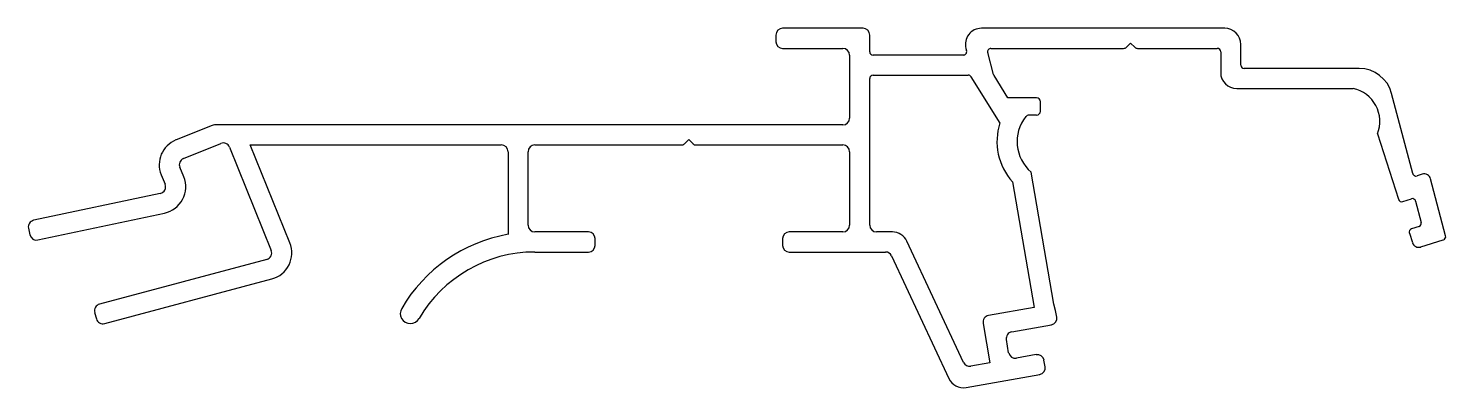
# Model space of a CAD drawing. Extents: x 1766 to 1872, y 1480 to 1507.
import ezdxf

# ---------------------------------------------------------------- set-up
doc = ezdxf.new("R2010")
doc.units = 0
doc.layers.get('0').update_dxf_attribs({"linetype": 'CONTINUOUS'})

msp = doc.modelspace()

# ---------------------------------------------------------------- linework, layer by layer
for p, q in [((1828.23, 1507.03), (1822.23, 1507.03)), ((1855.23, 1507.03), (1837.07, 1507.03)), ((1821.73, 1506.53), (1821.73, 1506.03)), ((1828.73, 1505.28), (1828.73, 1506.53)), ((1848.21, 1505.93), (1847.9, 1505.62)), ((1848.21, 1505.93), (1848.52, 1505.62)), ((1856.43, 1504.28), (1856.43, 1505.83)), ((1822.23, 1505.53), (1826.73, 1505.53)), ((1827.23, 1505.03), (1827.23, 1500.31)), ((1835.72, 1505.03), (1828.98, 1505.03)), ((1835.91, 1505.52), (1835.96, 1505.34)), ((1837.98, 1503.57), (1837.54, 1505.22)), ((1837.78, 1505.53), (1847.68, 1505.53)), ((1848.73, 1505.53), (1854.68, 1505.53)), ((1854.93, 1505.28), (1854.93, 1503.73)), ((1828.98, 1503.53), (1836.08, 1503.53)), ((1839.04, 1501.84), (1838.01, 1503.5)), ((1865.27, 1504.03), (1856.68, 1504.03)), ((1828.73, 1492.31), (1828.73, 1503.28)), ((1836.29, 1503.41), (1838.45, 1499.95)), ((1856.13, 1502.53), (1864.82, 1502.53)), ((1841.18, 1501.84), (1839.04, 1501.84)), ((1841.48, 1500.84), (1841.48, 1501.54)), ((1869.27, 1496.17), (1867.69, 1502.17)), ((1841.18, 1500.54), (1840.62, 1500.54)), ((1779.64, 1499.77), (1776.95, 1498.69)), ((1826.73, 1499.81), (1779.82, 1499.81)), ((1777.51, 1497.3), (1780.29, 1498.42)), ((1785.45, 1490.99), (1782.49, 1498.31)), ((1782.49, 1498.31), (1801.23, 1498.31)), ((1803.73, 1498.31), (1814.7, 1498.31)), ((1815.23, 1498.71), (1814.91, 1498.4)), ((1815.23, 1498.71), (1815.54, 1498.4)), ((1815.75, 1498.31), (1826.73, 1498.31)), ((1866.63, 1499.14), (1868.21, 1494.25)), ((1780.94, 1498.14), (1784.06, 1490.43)), ((1801.73, 1497.81), (1801.73, 1491.63)), ((1803.23, 1492.31), (1803.23, 1497.81)), ((1827.23, 1497.81), (1827.23, 1492.31)), ((1775.84, 1496.08), (1776.13, 1495.37)), ((1777.52, 1495.93), (1777.23, 1496.64)), ((1842.48, 1486.42), (1840.79, 1496.28)), ((1869.96, 1496.12), (1869.59, 1496)), ((1839.4, 1495.55), (1841, 1486.16)), ((1871.72, 1491.53), (1870.6, 1495.77)), ((1775.77, 1494.69), (1766.32, 1492.68)), ((1868.52, 1494.09), (1869.17, 1494.29)), ((1869.48, 1494.12), (1869.9, 1492.52)), ((1766.63, 1491.21), (1776.08, 1493.22)), ((1765.93, 1492.09), (1766.04, 1491.6)), ((1869.74, 1492.22), (1869.18, 1492.04)), ((1807.73, 1491.81), (1803.73, 1491.81)), ((1808.23, 1490.81), (1808.23, 1491.31)), ((1822.23, 1491.31), (1822.23, 1490.81)), ((1826.73, 1491.81), (1822.73, 1491.81)), ((1830.42, 1491.81), (1829.23, 1491.81)), ((1835.73, 1482.05), (1831.51, 1491.12)), ((1869.02, 1491.73), (1869.24, 1491.01)), ((1869.87, 1490.69), (1871.55, 1491.22)), ((1783.72, 1489.76), (1771.23, 1486.41)), ((1803.73, 1490.31), (1807.73, 1490.31)), ((1822.73, 1490.31), (1829.91, 1490.31)), ((1830.36, 1490.02), (1834.63, 1480.86)), ((1771.62, 1484.96), (1784.11, 1488.31)), ((1770.87, 1485.8), (1771, 1485.31)), ((1841, 1486.16), (1837.6, 1485.56)), ((1842.61, 1485.94), (1842.48, 1486.42)), ((1842.7, 1485.44), (1842.61, 1485.94)), ((1837.19, 1484.98), (1837.71, 1482.03)), ((1839.34, 1484.34), (1842.29, 1484.87)), ((1839.1, 1482.78), (1838.93, 1483.77)), ((1841.16, 1482.64), (1839.68, 1482.38)), ((1837.71, 1482.03), (1836.27, 1481.77)), ((1841.83, 1481.74), (1841.74, 1482.23)), ((1835.93, 1480.19), (1841.42, 1481.16))]:
    msp.add_line(p, q)
for centre, radius, start, end in [((1822.23, 1506.53), 0.5, 90, 180), ((1828.23, 1506.53), 0.5, 0, 90), ((1837.07, 1505.83), 1.2, 90, 194.7272), ((1855.23, 1505.83), 1.2, 0, 90), ((1822.23, 1506.03), 0.5, 180, 270), ((1847.68, 1505.83), 0.3, 270, 315), ((1848.73, 1505.83), 0.3, 225, 270), ((1826.73, 1505.03), 0.5, 0, 90), ((1828.98, 1505.28), 0.25, 180, 270), ((1835.72, 1505.28), 0.25, 270, 14.7272), ((1837.78, 1505.28), 0.25, 90, 194.7272), ((1854.68, 1505.28), 0.25, 0, 90), ((1828.98, 1503.28), 0.25, 90, 180), ((1836.08, 1503.28), 0.25, 31.975, 90), ((1838.22, 1503.63), 0.25, 194.7272, 211.975), ((1856.13, 1503.73), 1.2, 180, 270), ((1856.68, 1504.28), 0.25, 180, 270), ((1865.27, 1501.53), 2.5, 14.7272, 90), ((1864.31, 1500.08), 2.5, 337.8573, 78.2435), ((1841.18, 1501.54), 0.3, 0, 90), ((1826.73, 1500.31), 0.5, 270, 360), ((1842.73, 1498.57), 3, 141.6423, 229.6717), ((1840.62, 1500.24), 0.3, 90, 141.6423), ((1841.18, 1500.84), 0.3, 270, 0), ((1779.82, 1499.31), 0.5, 90, 112), ((1842.73, 1498.57), 4.5, 162.091, 222.1147), ((1777.69, 1496.83), 2, 112, 202), ((1780.48, 1497.96), 0.5, 22, 112), ((1801.23, 1497.81), 0.5, 0, 90), ((1803.73, 1497.81), 0.5, 90, 180), ((1814.7, 1498.61), 0.3, 270, 315), ((1815.75, 1498.61), 0.3, 225, 270), ((1826.73, 1497.81), 0.5, 0, 90), ((1777.69, 1496.83), 0.5, 112, 202), ((1869.51, 1496.24), 0.25, 194.7272, 287.7272), ((1870.12, 1495.65), 0.5, 14.7272, 107.7272), ((1775.67, 1495.18), 0.5, 282, 22), ((1775.67, 1495.18), 2, 282, 22), ((1868.45, 1494.32), 0.25, 197.9169, 287.7272), ((1869.24, 1494.05), 0.25, 14.7272, 107.7272), ((1766.42, 1492.19), 0.5, 102, 192), ((1803.73, 1492.31), 0.5, 180, 270), ((1826.73, 1492.31), 0.5, 270, 360), ((1829.23, 1492.31), 0.5, 180, 270), ((1869.25, 1491.8), 0.25, 107.7272, 197.7272), ((1869.66, 1492.46), 0.25, 287.7272, 14.7272), ((1766.53, 1491.7), 0.5, 192, 282), ((1783.59, 1490.24), 2, 285, 22), ((1803.73, 1480.31), 11.5, 100.0154, 149.7728), ((1807.73, 1491.31), 0.5, 0, 90), ((1807.73, 1490.81), 0.5, 270, 0), ((1822.73, 1491.31), 0.5, 90, 180), ((1822.73, 1490.81), 0.5, 180, 270), ((1830.42, 1490.61), 1.2, 25, 90), ((1869.72, 1491.16), 0.5, 197.7272, 287.7272), ((1871.48, 1491.46), 0.25, 287.7272, 14.7272), ((1783.59, 1490.24), 0.5, 285, 22), ((1803.73, 1480.31), 10, 90, 149.7728), ((1829.91, 1489.81), 0.5, 25, 90), ((1771.36, 1485.93), 0.5, 105, 195), ((1794.44, 1485.72), 0.75, 149.7728, 329.7728), ((1837.69, 1485.07), 0.5, 100, 190), ((1771.49, 1485.44), 0.5, 195, 285), ((1842.2, 1485.36), 0.5, 280, 10), ((1839.42, 1483.85), 0.5, 100, 190), ((1839.6, 1482.87), 0.5, 190, 280), ((1841.25, 1482.14), 0.5, 10, 100), ((1836.18, 1482.27), 0.5, 205, 280), ((1841.33, 1481.65), 0.5, 280, 10), ((1835.72, 1481.37), 1.2, 205, 280)]:
    msp.add_arc(centre, radius, start, end)

doc.saveas('drawing.dxf')
